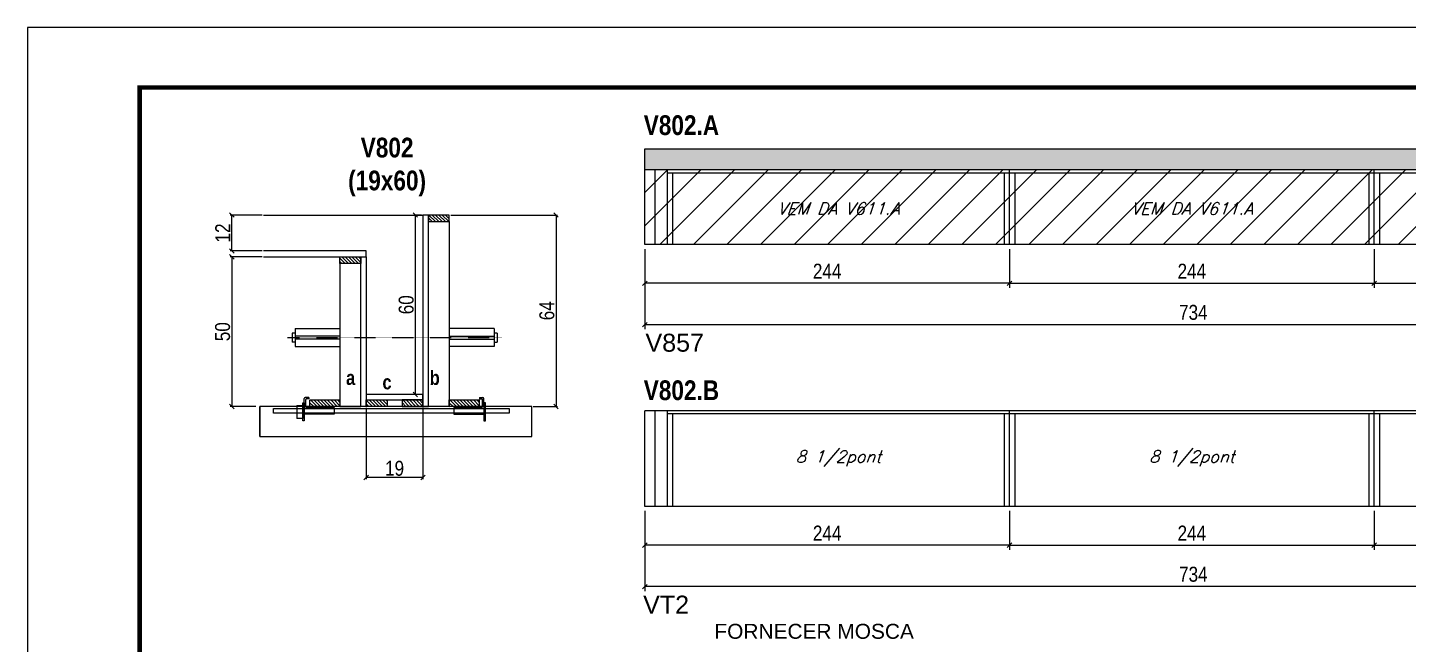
# Model space of a CAD drawing. Extents: x 3309 to 9590, y -2522 to 14608.
# Drawn here: x 6493 to 7417, y 13047 to 13459 of the extents above; entities that cross this region are included whole.
import ezdxf

# ---------------------------------------------------------------- set-up
doc = ezdxf.new("R2010")
doc.units = 0
doc.linetypes.add('DASHED', pattern=[0.75, 0.5, -0.25])
doc.linetypes.add('HIDDEN', pattern=[0.375, 0.25, -0.125])
for name, color, linetype in [('5', 5, 'Continuous'), ('barrote', 251, 'Continuous'), ('COTA', 241, 'Continuous'), ('detalhes', 4, 'Continuous'), ('NOMENCLATURA', 7, 'Continuous'), ('Painéis', 200, 'Continuous'), ('presilha', 1, 'Continuous'), ('SARR_2.2x10', 60, 'Continuous'), ('SARR_2.2x7', 40, 'Continuous'), ('SARR_3.5x7', 81, 'Continuous'), ('TENSOR', 3, 'Continuous'), ('texto', 7, 'Continuous')]:
    doc.layers.add(name, color=color, linetype=linetype)
for name, color, linetype, lineweight in [('CARIMBO', 255, 'Continuous', 9), ('CONCRETO', 251, 'Continuous', 25), ('Folhas', 255, 'Continuous', 9), ('Hachura', 251, 'Continuous', 9), ('SARRAFO DE PRESSAO', 251, 'DASHED', 9), ('SCO-___-LAJ', 2, 'Continuous', 0)]:
    doc.layers.add(name, color=color, linetype=linetype, lineweight=lineweight)
doc.styles.add('ARIAL', font='arial.ttf')
doc.styles.add('COTA TECNICA', font='techl___.ttf', dxfattribs={"height": 10})
doc.styles.add('COTA TECNICA 2X', font='techl___.ttf', dxfattribs={"height": 10})
doc.styles.add('Romans', font='romans.shx')
doc.styles.get("Standard").update_dxf_attribs({"font": 'arial.ttf'})
doc.styles.add('TECNICA', font='techb___.ttf', dxfattribs={"height": 10})
doc.dimstyles.new('PAINEL', dxfattribs={"dimtxt": 10, "dimasz": 3, "dimexe": 3, "dimexo": 3, "dimgap": 3, "dimtad": 1, "dimdec": 1, "dimzin": 12, "dimdsep": 46, "dimtxsty": 'COTA TECNICA', "dimblk1": 'OBLIQUE', "dimblk2": 'OBLIQUE', "dimsah": 1, "dimcen": 0.9, "dimclrd": 4, "dimclre": 4, "dimclrt": 240, "dimadec": 1, "dimazin": 3, "dimtfac": 1, "dimtdec": 1, "dimtmove": 0, "dimatfit": 3, "dimfxl": 1, "dimtolj": 1, "dimtzin": 12, "dimarcsym": 0})
doc.dimstyles.new('SECAO', dxfattribs={"dimscale": 0.333333, "dimtxt": 5, "dimasz": 9, "dimexe": 3, "dimexo": 3, "dimgap": 3, "dimtad": 1, "dimdec": 1, "dimlfac": 0.5, "dimzin": 12, "dimdsep": 46, "dimtxsty": 'COTA TECNICA 2X', "dimblk1": 'OBLIQUE', "dimblk2": 'OBLIQUE', "dimsah": 1, "dimcen": 0.9, "dimclrd": 4, "dimclre": 4, "dimclrt": 240, "dimadec": 1, "dimazin": 3, "dimtfac": 1, "dimtdec": 1, "dimtmove": 0, "dimatfit": 3, "dimfxl": 1, "dimtolj": 1, "dimtzin": 12, "dimarcsym": 0})
pattern_1 = [(135, (39954.9267, -110306.1634), (-1.122532015, -1.122532015), [])]

# ---------------------------------------------------------------- blocks, each defined once
blk = doc.blocks.new('9999999999')
at = {"layer": 'Folhas'}
blk.add_lwpolyline([(98138.98, 34190.21), (99623.98, 34190.21), (99623.98, 35240.21), (98138.98, 35240.21)], close=True, dxfattribs=at)
at = {"layer": 'Folhas', "color": 30, "const_width": 3}
blk.add_lwpolyline([(98213.98, 34230.21), (99583.98, 34230.21), (99583.98, 35200.21), (98213.98, 35200.21)], close=True, dxfattribs=at)
blk = doc.blocks.new('_Oblique')
at = {"color": 0, "linetype": 'ByBlock', "lineweight": -2}
blk.add_line((-0.5, -0.5), (0.5, 0.5), dxfattribs=at)
blk = doc.blocks.new('*D1520')
at = {"layer": 'COTA', "color": 4, "lineweight": -2, "transparency": 16777216}
for p, q in [((6719.39, 13205.01), (6719.39, 13157.53)), ((6757.39, 13205.01), (6757.39, 13157.53)), ((6757.39, 13158.53), (6719.39, 13158.53))]:
    blk.add_line(p, q, dxfattribs=at)
at = {"layer": 'Defpoints', "color": 0, "transparency": 16777216}
for p in [(6719.39, 13206.01), (6757.39, 13206.01), (6719.39, 13158.53)]:
    blk.add_point(p, dxfattribs=at)
at = {"layer": 'COTA', "color": 4, "lineweight": -2, "transparency": 16777216, "xscale": 3, "yscale": 3, "zscale": 3, "rotation": 180}
blk.add_blockref('_Oblique', (6719.39, 13158.53), dxfattribs=at)
at = {"layer": 'COTA', "color": 4, "lineweight": -2, "transparency": 16777216, "xscale": 3, "yscale": 3, "zscale": 3}
blk.add_blockref('_Oblique', (6757.39, 13158.53), dxfattribs=at)
at = {"layer": 'COTA', "color": 240, "transparency": 16777216, "insert": (6738.39, 13164.62), "char_height": 10, "attachment_point": 5, "style": 'COTA TECNICA 2X'}
blk.add_mtext('\\A1;19', dxfattribs=at)
blk = doc.blocks.new('PRESILHA METÁLICA 1')
at = {"layer": 'presilha'}
for p, q in [((6, 15.5), (7.5, 15.5)), ((6, -2.5), (6, 15.5)), ((7.5, 10.6), (7.5, 19.9)), ((7.5, 15.5), (7.5, -2.5)), ((12, 21), (8.6, 21)), ((9, 11.6), (9, 18.9)), ((12, 19.5), (9.6, 19.5)), ((12, 21), (12, 19.5)), ((0, 13), (6, 13)), ((0, 13), (0, 0)), ((6, 0), (0, 0)), ((6, 13), (6, 0)), ((37.5, 4.1), (7.5, 4.1)), ((37.5, 11), (9.6, 11)), ((37.5, 11), (37.5, 4.1)), ((7.5, -2.5), (6, -2.5))]:
    blk.add_line(p, q, dxfattribs=at)
for centre, radius, start, end in [((8.6, 19.9), 1.14, 90, 180), ((9.6, 18.9), 0.57, 90, 180), ((9.6, 11.6), 0.57, 180, 270)]:
    blk.add_arc(centre, radius, start, end, dxfattribs=at)
blk = doc.blocks.new('PRESILHA METÁLICA 2')
at = {"layer": 'presilha'}
for p, q in [((-5.2, 23.5), (-5.2, 22)), ((-5.2, 23.5), (-1.9, 23.5)), ((-5.2, 22), (-2.8, 22)), ((-2.2, 14.1), (-2.2, 21.4)), ((0.8, 18), (-0.8, 18)), ((-0.8, 18), (-0.8, 0)), ((-0.8, 14.6), (-0.8, 22.4)), ((0.8, 0), (0.8, 18)), ((-30.8, 13.5), (-30.8, 6.6)), ((-30.8, 13.5), (-2.8, 13.5)), ((-30.8, 6.6), (-0.8, 6.6)), ((-0.8, 0), (0.8, 0))]:
    blk.add_line(p, q, dxfattribs=at)
for centre, radius, start, end in [((-2.8, 21.4), 0.57, 0, 90), ((-2.8, 14.1), 0.57, 270, 0), ((-1.9, 22.4), 1.14, 0, 90)]:
    blk.add_arc(centre, radius, start, end, dxfattribs=at)
blk = doc.blocks.new('*D1521')
at = {"layer": 'COTA', "color": 4, "lineweight": -2, "transparency": 16777216}
for p, q in [((6775.99, 13334.01), (6847.44, 13334.01)), ((6846.44, 13334.01), (6846.44, 13206.01)), ((6831.2, 13206.01), (6847.44, 13206.01))]:
    blk.add_line(p, q, dxfattribs=at)
at = {"layer": 'Defpoints', "color": 0, "transparency": 16777216}
for p in [(6774.99, 13334.01), (6830.2, 13206.01), (6846.44, 13206.01)]:
    blk.add_point(p, dxfattribs=at)
at = {"layer": 'COTA', "color": 4, "lineweight": -2, "transparency": 16777216, "xscale": 3, "yscale": 3, "zscale": 3}
for p, rotation in [((6846.44, 13334.01), 90), ((6846.44, 13206.01), 270)]:
    blk.add_blockref('_Oblique', p, dxfattribs=dict(at, rotation=rotation))
at = {"layer": 'COTA', "color": 240, "transparency": 16777216, "insert": (6840.33, 13270.01), "char_height": 10, "attachment_point": 5, "rotation": 90, "style": 'COTA TECNICA 2X'}
blk.add_mtext('\\A1;64', dxfattribs=at)
blk = doc.blocks.new('*D1522')
at = {"layer": 'COTA', "color": 4, "lineweight": -2, "transparency": 16777216}
for p, q in [((6649.69, 13306.01), (6628.47, 13306.01)), ((6629.47, 13306.01), (6629.47, 13206.01)), ((6645.57, 13206.01), (6628.47, 13206.01))]:
    blk.add_line(p, q, dxfattribs=at)
at = {"layer": 'Defpoints', "color": 0, "transparency": 16777216}
for p in [(6650.69, 13306.01, 0), (6629.47, 13206.01), (6646.57, 13206.01)]:
    blk.add_point(p, dxfattribs=at)
at = {"layer": 'COTA', "color": 4, "lineweight": -2, "transparency": 16777216, "xscale": 3, "yscale": 3, "zscale": 3}
for p, rotation in [((6629.47, 13306.01), 90), ((6629.47, 13206.01), 270)]:
    blk.add_blockref('_Oblique', p, dxfattribs=dict(at, rotation=rotation))
at = {"layer": 'COTA', "color": 240, "transparency": 16777216, "insert": (6623.36, 13256.01), "char_height": 10, "attachment_point": 5, "rotation": 90, "style": 'COTA TECNICA 2X'}
blk.add_mtext('\\A1;50', dxfattribs=at)
blk = doc.blocks.new('*D1523')
at = {"layer": 'COTA', "color": 4, "lineweight": -2, "transparency": 16777216}
for p, q in [((6756.39, 13334.01), (6751.31, 13334.01)), ((6752.31, 13214.01), (6752.31, 13334.01)), ((6756.39, 13214.01), (6751.31, 13214.01))]:
    blk.add_line(p, q, dxfattribs=at)
at = {"layer": 'Defpoints', "color": 0, "transparency": 16777216}
for p in [(6752.31, 13334.01), (6757.39, 13334.01), (6757.39, 13214.01)]:
    blk.add_point(p, dxfattribs=at)
at = {"layer": 'COTA', "color": 4, "lineweight": -2, "transparency": 16777216, "xscale": 3, "yscale": 3, "zscale": 3}
for p, rotation in [((6752.31, 13334.01), 90), ((6752.31, 13214.01), 270)]:
    blk.add_blockref('_Oblique', p, dxfattribs=dict(at, rotation=rotation))
at = {"layer": 'COTA', "color": 240, "transparency": 16777216, "insert": (6746.21, 13274.01), "char_height": 10, "attachment_point": 5, "rotation": 90, "style": 'COTA TECNICA 2X'}
blk.add_mtext('\\A1;60', dxfattribs=at)
blk = doc.blocks.new('*D1524')
at = {"layer": 'COTA', "color": 4, "lineweight": -2, "transparency": 16777216}
for p, q in [((6649.69, 13334.01), (6628.47, 13334.01)), ((6629.47, 13310.01), (6629.47, 13334.01)), ((6649.69, 13310.01), (6628.47, 13310.01))]:
    blk.add_line(p, q, dxfattribs=at)
at = {"layer": 'Defpoints', "color": 0, "transparency": 16777216}
for p in [(6629.47, 13334.01), (6650.69, 13334.01), (6650.69, 13310.01)]:
    blk.add_point(p, dxfattribs=at)
at = {"layer": 'COTA', "color": 4, "lineweight": -2, "transparency": 16777216, "xscale": 3, "yscale": 3, "zscale": 3}
for p, rotation in [((6629.47, 13334.01), 90), ((6629.47, 13310.01), 270)]:
    blk.add_blockref('_Oblique', p, dxfattribs=dict(at, rotation=rotation))
at = {"layer": 'COTA', "color": 240, "transparency": 16777216, "insert": (6623.41, 13322.01), "char_height": 10, "attachment_point": 5, "rotation": 90, "style": 'COTA TECNICA 2X'}
blk.add_mtext('\\A1;12', dxfattribs=at)
blk = doc.blocks.new('*D1525')
at = {"layer": 'COTA', "color": 4, "linetype": 'ByBlock', "lineweight": -2, "transparency": 16777216}
for p, q in [((6905.81, 13311.29), (6905.81, 13285.37)), ((7149.81, 13311.29), (7149.81, 13285.37)), ((7149.81, 13288.37), (6905.81, 13288.37))]:
    blk.add_line(p, q, dxfattribs=at)
at = {"layer": 'Defpoints', "color": 0, "linetype": 'ByBlock', "transparency": 16777216}
for p in [(6905.81, 13314.29), (7149.81, 13314.29), (6905.81, 13288.37)]:
    blk.add_point(p, dxfattribs=at)
at = {"layer": 'COTA', "color": 4, "linetype": 'ByBlock', "lineweight": -2, "transparency": 16777216, "xscale": 3, "yscale": 3, "zscale": 3, "rotation": 180}
blk.add_blockref('_Oblique', (6905.81, 13288.37), dxfattribs=at)
at = {"layer": 'COTA', "color": 4, "linetype": 'ByBlock', "lineweight": -2, "transparency": 16777216, "xscale": 3, "yscale": 3, "zscale": 3}
blk.add_blockref('_Oblique', (7149.81, 13288.37), dxfattribs=at)
at = {"layer": 'COTA', "color": 240, "linetype": 'ByBlock', "transparency": 16777216, "insert": (7027.81, 13296.45), "char_height": 10, "attachment_point": 5, "style": 'COTA TECNICA'}
blk.add_mtext('\\A1;244', dxfattribs=at)
blk = doc.blocks.new('*D1528')
at = {"layer": 'COTA', "color": 4, "linetype": 'ByBlock', "lineweight": -2, "transparency": 16777216}
for p, q in [((6905.81, 13311.29), (6905.81, 13257.66)), ((7639.81, 13311.29), (7639.81, 13257.66)), ((7639.81, 13260.66), (6905.81, 13260.66))]:
    blk.add_line(p, q, dxfattribs=at)
at = {"layer": 'Defpoints', "color": 0, "linetype": 'ByBlock', "transparency": 16777216}
for p in [(6905.81, 13314.29), (7639.81, 13314.29), (6905.81, 13260.66)]:
    blk.add_point(p, dxfattribs=at)
at = {"layer": 'COTA', "color": 4, "linetype": 'ByBlock', "lineweight": -2, "transparency": 16777216, "xscale": 3, "yscale": 3, "zscale": 3, "rotation": 180}
blk.add_blockref('_Oblique', (6905.81, 13260.66), dxfattribs=at)
at = {"layer": 'COTA', "color": 4, "linetype": 'ByBlock', "lineweight": -2, "transparency": 16777216, "xscale": 3, "yscale": 3, "zscale": 3}
blk.add_blockref('_Oblique', (7639.81, 13260.66), dxfattribs=at)
at = {"layer": 'COTA', "color": 240, "linetype": 'ByBlock', "transparency": 16777216, "insert": (7272.81, 13268.88), "char_height": 10, "attachment_point": 5, "style": 'COTA TECNICA'}
blk.add_mtext('\\A1;734', dxfattribs=at)
blk = doc.blocks.new('*D1526')
at = {"layer": 'COTA', "color": 4, "lineweight": -2, "transparency": 16777216}
for p, q in [((7149.81, 13311.29), (7149.81, 13285.37)), ((7393.81, 13311.29), (7393.81, 13285.37)), ((7149.81, 13288.37), (7393.81, 13288.37))]:
    blk.add_line(p, q, dxfattribs=at)
at = {"layer": 'Defpoints', "color": 0, "transparency": 16777216}
for p in [(7149.81, 13314.29, 0), (7393.81, 13314.29, 0), (7393.81, 13288.37)]:
    blk.add_point(p, dxfattribs=at)
at = {"layer": 'COTA', "color": 4, "lineweight": -2, "transparency": 16777216, "xscale": 3, "yscale": 3, "zscale": 3, "rotation": 180}
blk.add_blockref('_Oblique', (7149.81, 13288.37), dxfattribs=at)
at = {"layer": 'COTA', "color": 4, "lineweight": -2, "transparency": 16777216, "xscale": 3, "yscale": 3, "zscale": 3}
blk.add_blockref('_Oblique', (7393.81, 13288.37), dxfattribs=at)
at = {"layer": 'COTA', "color": 240, "transparency": 16777216, "insert": (7271.81, 13296.45), "char_height": 10, "attachment_point": 5, "style": 'COTA TECNICA'}
blk.add_mtext('\\A1;244', dxfattribs=at)
blk = doc.blocks.new('*D1529')
at = {"layer": 'COTA', "color": 4, "lineweight": -2, "transparency": 16777216}
for p, q in [((7393.81, 13311.29), (7393.81, 13285.37)), ((7639.81, 13311.29), (7639.81, 13285.37)), ((7393.81, 13288.37), (7639.81, 13288.37))]:
    blk.add_line(p, q, dxfattribs=at)
at = {"layer": 'Defpoints', "color": 0, "transparency": 16777216}
for p in [(7393.81, 13314.29, 0), (7639.81, 13314.29, 0), (7639.81, 13288.37)]:
    blk.add_point(p, dxfattribs=at)
at = {"layer": 'COTA', "color": 4, "lineweight": -2, "transparency": 16777216, "xscale": 3, "yscale": 3, "zscale": 3, "rotation": 180}
blk.add_blockref('_Oblique', (7393.81, 13288.37), dxfattribs=at)
at = {"layer": 'COTA', "color": 4, "lineweight": -2, "transparency": 16777216, "xscale": 3, "yscale": 3, "zscale": 3}
blk.add_blockref('_Oblique', (7639.81, 13288.37), dxfattribs=at)
at = {"layer": 'COTA', "color": 240, "transparency": 16777216, "insert": (7516.81, 13296.48), "char_height": 10, "attachment_point": 5, "style": 'COTA TECNICA'}
blk.add_mtext('\\A1;246', dxfattribs=at)
blk = doc.blocks.new('*D1533')
at = {"layer": 'COTA', "color": 4, "linetype": 'ByBlock', "lineweight": -2, "transparency": 16777216}
for p, q in [((6905.81, 13136.19), (6905.81, 13110.28)), ((7149.81, 13136.19), (7149.81, 13110.28)), ((7149.81, 13113.28), (6905.81, 13113.28))]:
    blk.add_line(p, q, dxfattribs=at)
at = {"layer": 'Defpoints', "color": 0, "linetype": 'ByBlock', "transparency": 16777216}
for p in [(6905.81, 13139.19), (7149.81, 13139.19), (6905.81, 13113.28)]:
    blk.add_point(p, dxfattribs=at)
at = {"layer": 'COTA', "color": 4, "linetype": 'ByBlock', "lineweight": -2, "transparency": 16777216, "xscale": 3, "yscale": 3, "zscale": 3, "rotation": 180}
blk.add_blockref('_Oblique', (6905.81, 13113.28), dxfattribs=at)
at = {"layer": 'COTA', "color": 4, "linetype": 'ByBlock', "lineweight": -2, "transparency": 16777216, "xscale": 3, "yscale": 3, "zscale": 3}
blk.add_blockref('_Oblique', (7149.81, 13113.28), dxfattribs=at)
at = {"layer": 'COTA', "color": 240, "linetype": 'ByBlock', "transparency": 16777216, "insert": (7027.81, 13121.35), "char_height": 10, "attachment_point": 5, "style": 'COTA TECNICA'}
blk.add_mtext('\\A1;244', dxfattribs=at)
blk = doc.blocks.new('*D1535')
at = {"layer": 'COTA', "color": 4, "linetype": 'ByBlock', "lineweight": -2, "transparency": 16777216}
for p, q in [((6905.81, 13136.19), (6905.81, 13082.57)), ((7639.81, 13136.19), (7639.81, 13082.57)), ((7639.81, 13085.57), (6905.81, 13085.57))]:
    blk.add_line(p, q, dxfattribs=at)
at = {"layer": 'Defpoints', "color": 0, "linetype": 'ByBlock', "transparency": 16777216}
for p in [(6905.81, 13139.19), (7639.81, 13139.19), (6905.81, 13085.57)]:
    blk.add_point(p, dxfattribs=at)
at = {"layer": 'COTA', "color": 4, "linetype": 'ByBlock', "lineweight": -2, "transparency": 16777216, "xscale": 3, "yscale": 3, "zscale": 3, "rotation": 180}
blk.add_blockref('_Oblique', (6905.81, 13085.57), dxfattribs=at)
at = {"layer": 'COTA', "color": 4, "linetype": 'ByBlock', "lineweight": -2, "transparency": 16777216, "xscale": 3, "yscale": 3, "zscale": 3}
blk.add_blockref('_Oblique', (7639.81, 13085.57), dxfattribs=at)
at = {"layer": 'COTA', "color": 240, "linetype": 'ByBlock', "transparency": 16777216, "insert": (7272.81, 13093.79), "char_height": 10, "attachment_point": 5, "style": 'COTA TECNICA'}
blk.add_mtext('\\A1;734', dxfattribs=at)
blk = doc.blocks.new('*D1534')
at = {"layer": 'COTA', "color": 4, "lineweight": -2, "transparency": 16777216}
for p, q in [((7149.81, 13136.19), (7149.81, 13110.28)), ((7393.81, 13136.19), (7393.81, 13110.28)), ((7149.81, 13113.28), (7393.81, 13113.28))]:
    blk.add_line(p, q, dxfattribs=at)
at = {"layer": 'Defpoints', "color": 0, "transparency": 16777216}
for p in [(7149.81, 13139.19, 0), (7393.81, 13139.19, 0), (7393.81, 13113.28)]:
    blk.add_point(p, dxfattribs=at)
at = {"layer": 'COTA', "color": 4, "lineweight": -2, "transparency": 16777216, "xscale": 3, "yscale": 3, "zscale": 3, "rotation": 180}
blk.add_blockref('_Oblique', (7149.81, 13113.28), dxfattribs=at)
at = {"layer": 'COTA', "color": 4, "lineweight": -2, "transparency": 16777216, "xscale": 3, "yscale": 3, "zscale": 3}
blk.add_blockref('_Oblique', (7393.81, 13113.28), dxfattribs=at)
at = {"layer": 'COTA', "color": 240, "transparency": 16777216, "insert": (7271.81, 13121.35), "char_height": 10, "attachment_point": 5, "style": 'COTA TECNICA'}
blk.add_mtext('\\A1;244', dxfattribs=at)
blk = doc.blocks.new('*D1536')
at = {"layer": 'COTA', "color": 4, "lineweight": -2, "transparency": 16777216}
for p, q in [((7393.81, 13136.19), (7393.81, 13110.28)), ((7639.81, 13136.19), (7639.81, 13110.28)), ((7393.81, 13113.28), (7639.81, 13113.28))]:
    blk.add_line(p, q, dxfattribs=at)
at = {"layer": 'Defpoints', "color": 0, "transparency": 16777216}
for p in [(7393.81, 13139.19, 0), (7639.81, 13139.19, 0), (7639.81, 13113.28)]:
    blk.add_point(p, dxfattribs=at)
at = {"layer": 'COTA', "color": 4, "lineweight": -2, "transparency": 16777216, "xscale": 3, "yscale": 3, "zscale": 3, "rotation": 180}
blk.add_blockref('_Oblique', (7393.81, 13113.28), dxfattribs=at)
at = {"layer": 'COTA', "color": 4, "lineweight": -2, "transparency": 16777216, "xscale": 3, "yscale": 3, "zscale": 3}
blk.add_blockref('_Oblique', (7639.81, 13113.28), dxfattribs=at)
at = {"layer": 'COTA', "color": 240, "transparency": 16777216, "insert": (7516.81, 13121.38), "char_height": 10, "attachment_point": 5, "style": 'COTA TECNICA'}
blk.add_mtext('\\A1;246', dxfattribs=at)

msp = doc.modelspace()

# ---------------------------------------------------------------- hatches: boundary and pattern name
at = {"layer": 'COTA'}
h = msp.add_hatch(dxfattribs=at)
h.set_pattern_fill('AR-CONC', color=256, scale=0.03)
h.set_pattern_definition([(50, (-20.934, 102.283), (5.4655401, -0.4781726), [0.5715, -6.2865]), (355, (-20.934, 102.283), (-1.0573026, 5.7317054), [0.4572, -5.0292175]), (100.451445, (-20.4784, 102.243), (4.4082374, 5.2535326), [0.4857003, -5.3427073]), (46.1842, (-20.934, 103.807), (8.1323712, -1.2612698), [0.85725, -9.42975]), (96.63556, (-20.256, 103.702), (7.122124, 7.4227837), [0.7285507, -8.0140682]), (351.18415, (-20.934, 103.807), (7.122124, 7.4227837), [0.685799, -7.543792]), (21, (-20.172, 103.426), (4.5484317, -3.067956), [0.5715, -6.2865]), (326, (-20.172, 103.426), (1.8540609, 5.525639), [0.4572, -5.0292]), (71.451445, (-19.793, 103.17), (6.4024926, 2.457683), [0.4857003, -5.3426981]), (37.5, (-20.934, 102.2828), (0.0926581, 2.53665117), [0, -4.96824, 0, -5.1054, 0, -5.04825]), (7.5, (-20.934, 102.2828), (2.00458988, 3.00541724), [0, -2.91084, 0, -4.85394, 0, -1.92405]), (327.5, (-22.6332, 102.2828), (4.06771786, -0.17186232), [0, -1.905, 0, -5.9436, 0, -7.8867]), (317.5, (-23.395, 102.2828), (4.44387544, 0.7627947), [0, -2.4765, 0, -3.94716, 0, -5.6007])])
h.paths.add_polyline_path([(6905.81, 13378.29), (6905.81, 13364.29), (7639.81, 13364.29), (7639.81, 13378.29)])
at = {"layer": 'Hachura'}
h = msp.add_hatch(dxfattribs=at)
h.set_pattern_fill('ANSI31', color=256, scale=5)
h.paths.add_polyline_path([(6905.81, 13364.29), (6905.81, 13314.29), (7149.81, 13314.29), (7149.81, 13364.29)])
h.paths.add_polyline_path([(7393.81, 13314.29), (7393.81, 13364.29), (7149.81, 13364.29), (7149.81, 13314.29)])
h.paths.add_polyline_path([(7393.81, 13364.29), (7393.81, 13314.29), (7637.81, 13314.29), (7637.81, 13364.29)])
at = {"layer": 'SARR_2.2x10'}
h = msp.add_hatch(dxfattribs=at)
h.set_pattern_fill('ANSI31', color=256, scale=0.5, angle=90)
h.set_pattern_definition([(135, (39875.3267, -110306.1634), (-1.122532015, -1.122532015), [])])
h.paths.add_polyline_path([(6681.79, 13210.41), (6681.79, 13206.01), (6701.79, 13206.01), (6701.79, 13210.41)])
h = msp.add_hatch(dxfattribs=at)
h.set_pattern_fill('ANSI31', color=256, scale=0.5, angle=90)
h.set_pattern_definition([(135, (39968.5267, -110306.1634), (-1.122532015, -1.122532015), [])])
h.paths.add_polyline_path([(6774.99, 13210.41), (6774.99, 13206.01), (6794.99, 13206.01), (6794.99, 13210.41)])
at = {"layer": 'SARR_2.2x7'}
h = msp.add_hatch(dxfattribs=at)
h.set_pattern_fill('ANSI31', color=256, scale=0.5, angle=90)
h.set_pattern_definition([(135, (39889.3267, -110182.5634), (-1.122532015, -1.122532015), [])])
h.paths.add_polyline_path([(6760.99, 13334.01), (6760.99, 13329.61), (6774.99, 13329.61), (6774.99, 13334.01)])
h = msp.add_hatch(dxfattribs=at)
h.set_pattern_fill('ANSI31', color=256, scale=0.5, angle=90)
h.set_pattern_definition([(135, (39869.3267, -110210.5634), (-1.122532015, -1.122532015), [])])
h.paths.add_polyline_path([(6715.79, 13306.01), (6715.79, 13301.61), (6701.79, 13301.61), (6701.79, 13306.01)])
h = msp.add_hatch(dxfattribs=at)
h.set_pattern_fill('ANSI31', color=256, scale=0.5, angle=90)
h.set_pattern_definition(pattern_1)
h.paths.add_polyline_path([(6733.39, 13206.01), (6733.39, 13210.41), (6719.39, 13210.41), (6719.39, 13206.01)])
h = msp.add_hatch(dxfattribs=at)
h.set_pattern_fill('ANSI31', color=256, scale=0.5, angle=90)
h.set_pattern_definition(pattern_1)
h.paths.add_polyline_path([(6743.39, 13210.41), (6743.39, 13206.01), (6757.39, 13206.01), (6757.39, 13210.41)])

# ---------------------------------------------------------------- linework, layer by layer
at = {"ltscale": 3}
for p, q in [((6671.79, 13258.1), (6671.79, 13246.1)), ((6671.79, 13258.1), (6701.79, 13258.1)), ((6804.99, 13258.1), (6774.99, 13258.1)), ((6804.99, 13258.1), (6804.99, 13246.1)), ((6669.79, 13255.1), (6669.79, 13249.1)), ((6671.79, 13255.1), (6669.79, 13255.1)), ((6671.79, 13249.1), (6669.79, 13249.1)), ((6701.79, 13253.1), (6671.79, 13253.1)), ((6701.79, 13251.1), (6671.79, 13251.1)), ((6774.99, 13253.1), (6804.99, 13253.1)), ((6774.99, 13251.1), (6804.99, 13251.1)), ((6806.99, 13255.1), (6804.99, 13255.1)), ((6804.99, 13249.1), (6806.99, 13249.1)), ((6806.99, 13255.1), (6806.99, 13249.1)), ((6671.79, 13246.1), (6701.79, 13246.1)), ((6804.99, 13246.1), (6774.99, 13246.1))]:
    msp.add_line(p, q, dxfattribs=at)
at = {"layer": 'barrote'}
msp.add_lwpolyline([(6648.33, 13186.01), (6830.25, 13186.01), (6830.25, 13206.01), (6648.33, 13206.01)], close=True, dxfattribs=at)
at = {"layer": 'CONCRETO', "linetype": 'Continuous'}
msp.add_line((6650.69, 13334.01), (6757.39, 13334.01), dxfattribs=at)
at = {"layer": 'COTA'}
for p, q in [((6905.81, 13364.29, 0), (6905.81, 13378.29, 0)), ((6905.81, 13378.29, 0), (7639.81, 13378.29, 0))]:
    msp.add_line(p, q, dxfattribs=at)
at = {"layer": 'detalhes', "color": 250}
msp.add_line((6648.33, 13186.01), (6648.33, 13206.01), dxfattribs=at)
at = {"layer": 'Painéis', "linetype": 'ByBlock'}
for p, q in [((7639.81, 13364.29, 0), (6905.81, 13364.29, 0)), ((6905.81, 13314.29, 0), (6905.81, 13364.29, 0)), ((7149.81, 13314.29, 0), (7149.81, 13364.29, 0)), ((7393.81, 13314.29, 0), (7393.81, 13364.29, 0)), ((7639.81, 13314.29, 0), (6905.81, 13314.29, 0)), ((7639.81, 13203.19, 0), (6905.81, 13203.19, 0)), ((6905.81, 13139.19, 0), (6905.81, 13203.19, 0)), ((7149.81, 13139.19, 0), (7149.81, 13203.19, 0)), ((7393.81, 13139.19, 0), (7393.81, 13203.19, 0)), ((7639.81, 13139.19, 0), (6905.81, 13139.19, 0))]:
    msp.add_line(p, q, dxfattribs=at)
at = {"layer": 'Painéis', "linetype": 'Continuous'}
for points in [[(6760.99, 13206.01), (6760.99, 13334.01), (6757.39, 13334.01), (6757.39, 13206.01)], [(6715.79, 13206.01), (6715.79, 13306.01), (6719.39, 13306.01), (6719.39, 13206.01)], [(6757.39, 13214.01), (6719.39, 13214.01), (6719.39, 13210.41), (6757.39, 13210.41)]]:
    msp.add_lwpolyline(points, close=True, dxfattribs=at)
msp.add_lwpolyline([(6650.69, 13306.01), (6719.39, 13306.01), (6719.39, 13310.01), (6650.69, 13310.01)], dxfattribs=at)
at = {"layer": 'SARR_2.2x10'}
for points in [[(6681.79, 13210.41), (6701.79, 13210.41), (6701.79, 13206.01), (6681.79, 13206.01)], [(6774.99, 13210.41), (6794.99, 13210.41), (6794.99, 13206.01), (6774.99, 13206.01)]]:
    msp.add_lwpolyline(points, close=True, dxfattribs=at)
at = {"layer": 'SARR_2.2x7', "linetype": 'Continuous'}
for p, q in [((6912.81, 13314.29, 0), (6912.81, 13364.29, 0)), ((7149.81, 13362.09, 0), (6920.81, 13362.09, 0)), ((7393.81, 13362.09, 0), (7149.81, 13362.09, 0)), ((7622.81, 13362.09, 0), (7393.81, 13362.09, 0)), ((6912.81, 13139.19, 0), (6912.81, 13203.19, 0)), ((7149.81, 13200.99, 0), (6920.81, 13200.99, 0)), ((7393.81, 13200.99, 0), (7149.81, 13200.99, 0)), ((7622.81, 13200.99, 0), (7393.81, 13200.99, 0))]:
    msp.add_line(p, q, dxfattribs=at)
at = {"layer": 'SARR_2.2x7', "elevation": 0}
for points in [[(6774.99, 13334.01), (6760.99, 13334.01), (6760.99, 13329.61), (6774.99, 13329.61)], [(6701.79, 13306.01), (6715.79, 13306.01), (6715.79, 13301.61), (6701.79, 13301.61)]]:
    msp.add_lwpolyline(points, close=True, dxfattribs=at)
at = {"layer": 'SARR_2.2x7'}
for points in [[(6719.39, 13210.41), (6733.39, 13210.41), (6733.39, 13206.01), (6719.39, 13206.01)], [(6757.39, 13210.41), (6743.39, 13210.41), (6743.39, 13206.01), (6757.39, 13206.01)]]:
    msp.add_lwpolyline(points, close=True, dxfattribs=at)
at = {"layer": 'SARR_3.5x7'}
for p, q in [((6920.81, 13364.29, 0), (6920.81, 13314.29, 0)), ((6924.31, 13362.09, 0), (6924.31, 13314.29, 0)), ((7146.31, 13362.09, 0), (7146.31, 13314.29, 0)), ((7153.31, 13362.09, 0), (7153.31, 13314.29, 0)), ((7390.31, 13362.09, 0), (7390.31, 13314.29, 0)), ((7397.31, 13362.09, 0), (7397.31, 13314.29, 0)), ((6920.81, 13203.19, 0), (6920.81, 13139.19, 0)), ((6924.31, 13200.99, 0), (6924.31, 13139.19, 0)), ((7146.31, 13200.99, 0), (7146.31, 13139.19, 0)), ((7153.31, 13200.99, 0), (7153.31, 13139.19, 0)), ((7390.31, 13200.99, 0), (7390.31, 13139.19, 0)), ((7397.31, 13200.99, 0), (7397.31, 13139.19, 0))]:
    msp.add_line(p, q, dxfattribs=at)
for points in [[(6760.99, 13329.61), (6774.99, 13329.61), (6774.99, 13206.01), (6760.99, 13206.01)], [(6715.79, 13301.61), (6701.79, 13301.61), (6701.79, 13206.01), (6715.79, 13206.01)]]:
    msp.add_lwpolyline(points, close=True, dxfattribs=at)
at = {"layer": 'SCO-___-LAJ', "color": 1}
msp.add_lwpolyline([(6657.34, 13204.67), (6815.17, 13204.67), (6815.17, 13201.47), (6657.34, 13201.47)], close=True, dxfattribs=at)
at = {"layer": 'TENSOR', "linetype": 'HIDDEN', "ltscale": 0.5}
msp.add_line((6666.79, 13252.1), (6810.29, 13252.1), dxfattribs=at)

# ---------------------------------------------------------------- block references
at = {"layer": 'presilha', "xscale": 0.6666666666666666, "yscale": 0.6666666666666666, "zscale": 0.6666666666666666}
for name, p in [('PRESILHA METÁLICA 1', (6672.92, 13198.04)), ('PRESILHA METÁLICA 2', (6798.67, 13196.37))]:
    msp.add_blockref(name, p, dxfattribs=at)
at = {"layer": 'SARRAFO DE PRESSAO', "color": 6, "linetype": 'ByBlock'}
msp.add_blockref('9999999999', (-91646.11, -21780.92), dxfattribs=at)

# ---------------------------------------------------------------- texts
at = {"layer": '5', "linetype": 'Continuous'}
for s, rotation, p in [('V857', 0.00004, (6906.26, 13242.65, 0)), ('VT2', 359.99996, (6904.69, 13067.56, 0))]:
    msp.add_text(s, height=12, rotation=rotation, dxfattribs=at).set_placement(p)
at = {"layer": 'CARIMBO', "style": 'ARIAL'}
msp.add_text('FORNECER MOSCA', height=10, dxfattribs=at).set_placement((6952.37, 13050.7))
at = {"layer": 'detalhes', "style": 'TECNICA'}
for s, p in [('b', (6761.89, 13220.39)), ('a', (6705.91, 13220.4)), ('c', (6730.28, 13217.48))]:
    msp.add_text(s, height=9.6, dxfattribs=at).set_placement(p)
at = {"layer": 'NOMENCLATURA', "style": 'TECNICA'}
for s, p in [('V802.A', (6905.09, 13387.48, 0)), ('V802.B', (6905.09, 13210.27, 0))]:
    msp.add_text(s, height=13.2, dxfattribs=at).set_placement(p)
at = {"layer": 'NOMENCLATURA', "insert": (6733.39, 13385.7), "char_height": 13.2, "attachment_point": 2, "style": 'TECNICA'}
msp.add_mtext_dynamic_manual_height_columns('V802\\P(19x60)', width=300.2766, gutter_width=1, heights=[0], dxfattribs=at)
at = {"layer": 'texto', "color": 2, "char_height": 8, "attachment_point": 5, "style": 'Romans'}
for s, insert in [('{\\Q19;\\C256;VEM DA V611.A}', (7035.31, 13338.29, 0)), ('{\\Q19;\\C256;VEM DA V611.A}', (7271.81, 13338.29, 0)), ('{\\Q19;\\C256;8 1/2pont}', (7035.31, 13171.19, 0)), ('{\\Q19;\\C256;8 1/2pont}', (7271.81, 13171.19, 0))]:
    msp.add_mtext(s, dxfattribs=dict(at, insert=insert))

# ---------------------------------------------------------------- dimensions: what is measured, and where the dimension line sits
at = {"layer": 'COTA'}
for base, p1, p2, picture, middle in [((6629.47, 13334.01), (6650.69, 13310.01), (6650.69, 13334.01), '*D1524', (6623.41, 13322.01)), ((6752.31, 13334.01), (6757.39, 13214.01), (6757.39, 13334.01), '*D1523', (6746.21, 13274.01)), ((6846.44, 13206.01, 0), (6774.99, 13334.01), (6830.2, 13206.01, 0), '*D1521', (6840.33, 13270.01, 0)), ((6629.47, 13206.01, 0), (6650.69, 13306.01), (6646.57, 13206.01, 0), '*D1522', (6623.36, 13256.01, 0))]:
    dim = msp.add_linear_dim(base=base, p1=p1, p2=p2, angle=90, dimstyle='SECAO', dxfattribs=at)
    dim.commit()
    dim.dimension.update_dxf_attribs({"geometry": picture, "text_midpoint": middle})
at = {"layer": 'COTA', "linetype": 'ByBlock'}
for base, p1, p2, picture, middle in [((6905.81, 13288.37, 0), (7149.81, 13314.29, 0), (6905.81, 13314.29, 0), '*D1525', (7027.81, 13296.45, 0)), ((6905.81, 13113.28, 0), (7149.81, 13139.19, 0), (6905.81, 13139.19, 0), '*D1533', (7027.81, 13121.35, 0))]:
    dim = msp.add_linear_dim(base=base, p1=p1, p2=p2, angle=180, dimstyle='PAINEL', override={"dimtmove": 1}, dxfattribs=at)
    dim.commit()
    dim.dimension.update_dxf_attribs({"geometry": picture, "text_midpoint": middle})
for base, p1, p2, picture, middle in [((6905.81, 13260.66, 0), (7639.81, 13314.29, 0), (6905.81, 13314.29, 0), '*D1528', (7272.81, 13268.88, 0)), ((6905.81, 13085.57, 0), (7639.81, 13139.19, 0), (6905.81, 13139.19, 0), '*D1535', (7272.81, 13093.79, 0))]:
    dim = msp.add_linear_dim(base=base, p1=p1, p2=p2, angle=180, dimstyle='PAINEL', dxfattribs=at)
    dim.commit()
    dim.dimension.update_dxf_attribs({"geometry": picture, "text_midpoint": middle})
at = {"layer": 'COTA'}
for base, p1, p2, picture, middle in [((7393.81, 13288.37), (7149.81, 13314.29, 0), (7393.81, 13314.29, 0), '*D1526', (7271.81, 13296.45)), ((7639.81, 13288.37), (7393.81, 13314.29, 0), (7639.81, 13314.29, 0), '*D1529', (7516.81, 13296.48)), ((7393.81, 13113.28), (7149.81, 13139.19, 0), (7393.81, 13139.19, 0), '*D1534', (7271.81, 13121.35)), ((7639.81, 13113.28), (7393.81, 13139.19, 0), (7639.81, 13139.19, 0), '*D1536', (7516.81, 13121.38))]:
    dim = msp.add_linear_dim(base=base, p1=p1, p2=p2, dimstyle='PAINEL', dxfattribs=at)
    dim.commit()
    dim.dimension.update_dxf_attribs({"geometry": picture, "text_midpoint": middle})
dim = msp.add_linear_dim(base=(6719.39, 13158.53), p1=(6757.39, 13206.01), p2=(6719.39, 13206.01), angle=180, dimstyle='SECAO', dxfattribs=at)
dim.commit()
dim.dimension.update_dxf_attribs({"geometry": '*D1520', "text_midpoint": (6738.39, 13158.53), "dimtype": 160})

doc.saveas('drawing.dxf')
